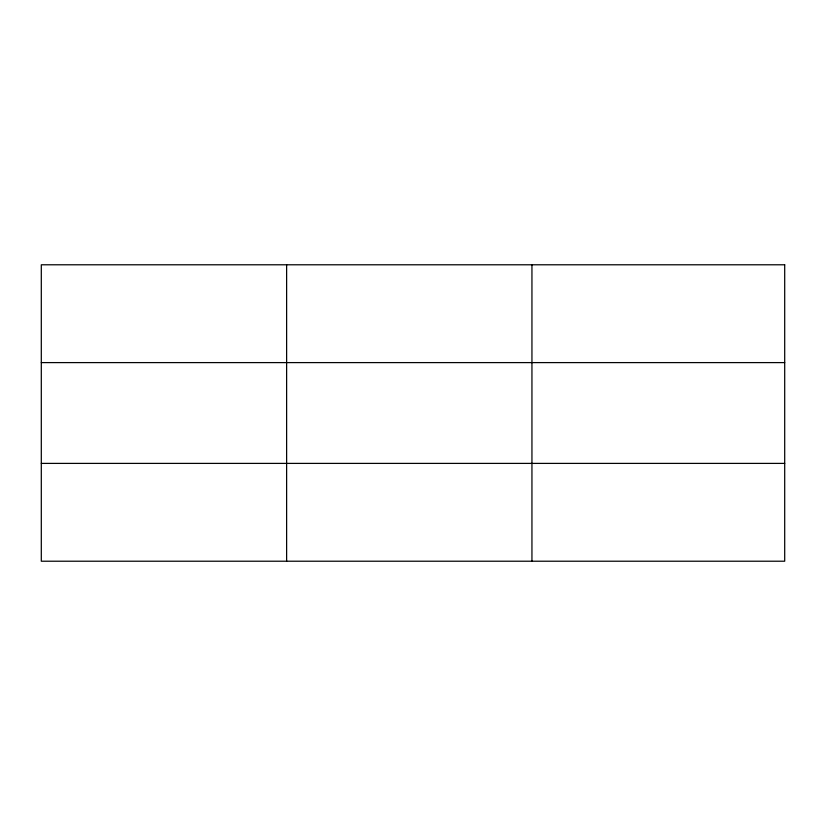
<?xml version="1.0" encoding="UTF-8"?>
<svg xmlns="http://www.w3.org/2000/svg" width="826" height="826" viewBox="0 0 826 826"><rect width="100%" height="100%" fill="white"/><g stroke="black" fill="none" stroke-linecap="round" stroke-linejoin="round"><path stroke-width="1.24" d="M286.622 561.215L286.622 264.785M531.944 561.215L531.944 264.785M41.3 362.604L784.7 362.604M41.3 463.396L784.7 463.396M784.7 264.785L784.7 561.215L41.3 561.215L41.3 264.785L784.7 264.785"/></g></svg>
